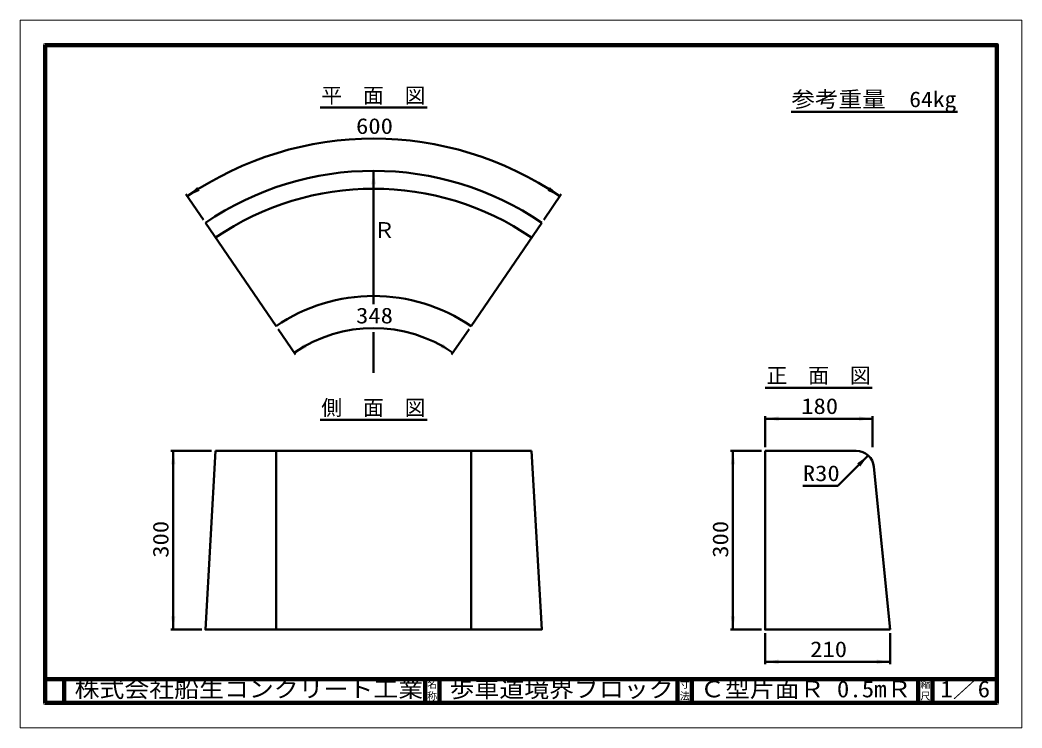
# Model space of a CAD drawing. Units: millimetres, scale not verified, with parts at other scales. Extents: x -2102 to 2102, y -1485 to 1485.
import ezdxf
from ezdxf.enums import TextEntityAlignment as Align

# ---------------------------------------------------------------- set-up
doc = ezdxf.new("R2010")
doc.units = ezdxf.units.MM
doc.header["$LTSCALE"] = 5
doc.layers.add('0-0_V-nasSTD', color=7, linetype='Continuous', lineweight=50)
doc.layers.add('0-1_0', color=7, linetype='Continuous', lineweight=50)
doc.styles.add('ＭＳ ゴシック', font='')
doc.styles.get('ＭＳ ゴシック').set_extended_font_data('MS Gothic')

msp = doc.modelspace()

# ---------------------------------------------------------------- linework, layer by layer
at = {"layer": '0-0_V-nasSTD', "lineweight": 100}
for p, q in [((-1997.5, 1380), (-1997.5, -1380)), ((-402.5, -1280), (-402.5, -1380)), ((-342.5, -1280), (-342.5, -1380)), ((657.5, -1280), (657.5, -1380)), ((717.5, -1280), (717.5, -1380)), ((1667.5, -1280), (1667.5, -1380)), ((1727.5, -1280), (1727.5, -1380)), ((-1997.5, -1380), (1997.5, -1380))]:
    msp.add_line(p, q, dxfattribs=at)
at = {"layer": '0-0_V-nasSTD'}
for p, q in [((-618.75, 852.5), (-618.75, 292.5)), ((-1406.426, 753.843), (-1333.023, 646.55)), ((168.926, 753.843), (95.523, 646.55)), ((-1324.553, 634.17), (-1028.116, 200.868)), ((87.053, 634.17), (-209.384, 200.868)), ((-1019.646, 188.488), (-946.243, 81.195)), ((-618.75, 175), (-618.75, 5)), ((-217.854, 188.488), (-291.257, 81.195)), ((1024.553, -177.5), (1024.553, -307.5)), ((1024.553, -187.5), (1474.553, -187.5)), ((1474.553, -177.5), (1474.553, -307.5)), ((-1469.553, -322.5), (-1299.553, -322.5)), ((-1459.553, -1072.5), (-1459.553, -322.5)), ((-1282.205, -322.5), (44.705, -322.5)), ((-1028.116, -322.5), (-1028.116, -1072.5)), ((-209.384, -322.5), (-209.384, -1072.5)), ((879.553, -322.5), (1009.553, -322.5)), ((889.553, -1072.5), (889.553, -322.5)), ((1406.679, -322.5), (1024.553, -322.5)), ((1329.725, -469.17), (1457.004, -341.891)), ((1481.307, -390.037), (1549.553, -1072.5)), ((1182.725, -469.17), (1329.725, -469.17)), ((-1469.553, -1072.5), (-1339.553, -1072.5)), ((879.553, -1072.5), (1009.553, -1072.5)), ((1024.553, -1217.5), (1024.553, -1087.5)), ((1549.553, -1217.5), (1549.553, -1087.5)), ((1024.553, -1207.5), (1549.553, -1207.5))]:
    msp.add_line(p, q, dxfattribs=at)
at = {"layer": '0-0_V-nasSTD', "lineweight": 18}
for points in [[(-2102.5, -1485), (-2102.5, 1485), (2102.5, 1485), (2102.5, -1485)], [(-2002.5, -1385), (-2002.5, 1385), (2002.5, 1385), (2002.5, -1385)]]:
    msp.add_lwpolyline(points, close=True, dxfattribs=at)
at = {"layer": '0-0_V-nasSTD', "lineweight": 100}
msp.add_lwpolyline([(1997.5, -1380), (1997.5, 1380), (-1997.5, 1380)], dxfattribs=at)
at = {"layer": '0-0_V-nasSTD'}
for points in [[(-1282.205, -322.5), (-1324.553, -1072.5), (87.053, -1072.5), (44.705, -322.5)], [(1024.553, -322.5), (1024.553, -1072.5), (1549.553, -1072.5)]]:
    msp.add_lwpolyline(points, dxfattribs=at)
for centre, radius, start, end in [((-618.75, -397.5), 1385, 55.62253, 124.37747), ((-618.75, -397.5), 1250, 55.62253, 124.37747), ((-618.75, -397.5), 1175, 55.62253, 124.37747), ((-618.75, -397.5), 725, 55.62253, 124.37747), ((-618.75, -397.5), 590, 55.62253, 124.37747), ((1406.679, -397.5), 75, 5.71059, 90)]:
    msp.add_arc(centre, radius, start, end, dxfattribs=at)
for points in [[(-628.125, 796.25), (-618.75, 852.5), (-609.375, 796.25)], [(-1400.78, 745.59), (-1358.855, 784.245), (-1348.584, 768.558)], [(111.084, 768.558), (121.355, 784.245), (163.28, 745.59)], [(-951.889, 89.448), (-908.922, 126.942), (-899.084, 110.98)], [(-338.416, 110.98), (-328.578, 126.942), (-285.611, 89.448)], [(1024.553, -187.5), (1080.803, -196.875), (1080.803, -178.125)], [(1418.303, -196.875), (1418.303, -178.125), (1474.553, -187.5)], [(-1468.928, -378.75), (-1459.553, -322.5), (-1450.178, -378.75)], [(880.178, -378.75), (889.553, -322.5), (898.928, -378.75)], [(1410.601, -375.037), (1423.859, -388.295), (1457.004, -341.891)], [(-1468.928, -1016.25), (-1459.553, -1072.5), (-1450.178, -1016.25)], [(880.178, -1016.25), (889.553, -1072.5), (898.928, -1016.25)], [(1024.553, -1207.5), (1080.803, -1216.875), (1080.803, -1198.125)], [(1493.303, -1216.875), (1493.303, -1198.125), (1549.553, -1207.5)]]:
    msp.add_solid(points, dxfattribs=at)
at = {"layer": '0-1_0'}
for p, q in [((-843.125, 1117.5), (-394.375, 1117.5)), ((1832.5, 1099.806), (1134.5, 1099.806)), ((1025.178, -57.5), (1473.928, -57.5)), ((-843.125, -192.5), (-394.375, -192.5))]:
    msp.add_line(p, q, dxfattribs=at)
at = {"layer": '0-1_0', "lineweight": 100}
for p, q in [((-1997.5, -1280), (1997.5, -1280)), ((-1917.5, -1280), (-1917.5, -1380))]:
    msp.add_line(p, q, dxfattribs=at)

# ---------------------------------------------------------------- texts
at = {"layer": '0-0_V-nasSTD', "style": 'ＭＳ ゴシック'}
for s, height, p in [('平\u3000面\u3000図', 64.15, (-838.125, 1117.5)), ('Ｒ', 65.98, (-618.75, 551.25)), ('正\u3000面\u3000図', 64.15, (1030.178, -57.5)), ('側\u3000面\u3000図', 64.15, (-838.125, -192.5)), ('名', 30.79, (-393.518, -1326.001)), ('寸', 30.79, (666.482, -1326.001)), ('縮', 30.79, (1676.482, -1326.001)), ('称', 30.79, (-393.524, -1375.99)), ('法', 30.79, (666.476, -1375.99)), ('尺', 30.79, (1676.476, -1375.99))]:
    msp.add_text(s, height=height, dxfattribs=at).set_placement(p, align=Align.BOTTOM_LEFT)
for s, height, width, p in [('参考重量\u300064kg', 65.98, 1.1, (1134.5, 1099.806)), ('600', 65.98, 1.15, (-692.25, 987.5)), ('348', 65.98, 1.15, (-692.25, 192.5)), ('180', 65.98, 1.15, (1176.053, -187.5)), ('R30', 65.98, 1.15, (1182.725, -469.17)), ('210', 65.98, 1.15, (1213.553, -1207.5)), ('株式会社船生コンクリート工業', 69.65, 1.1, (-1873.75, -1377.5)), ('歩車道境界ブロック', 69.65, 1.1, (-300, -1377.5)), ('Ｃ型片面Ｒ 0.5mＲ', 69.65, 1.1, (751.25, -1377.5)), ('1／6', 69.65, 1.1, (1760, -1377.418))]:
    msp.add_text(s, height=height, dxfattribs=dict(at, width=width)).set_placement(p, align=Align.BOTTOM_LEFT)
at = {"layer": '0-0_V-nasSTD', "style": 'ＭＳ ゴシック', "width": 1.15}
for p in [(-1459.553, -771), (889.553, -771)]:
    msp.add_text('300', height=65.98, rotation=90, dxfattribs=at).set_placement(p, align=Align.BOTTOM_LEFT)

doc.saveas('drawing.dxf')
